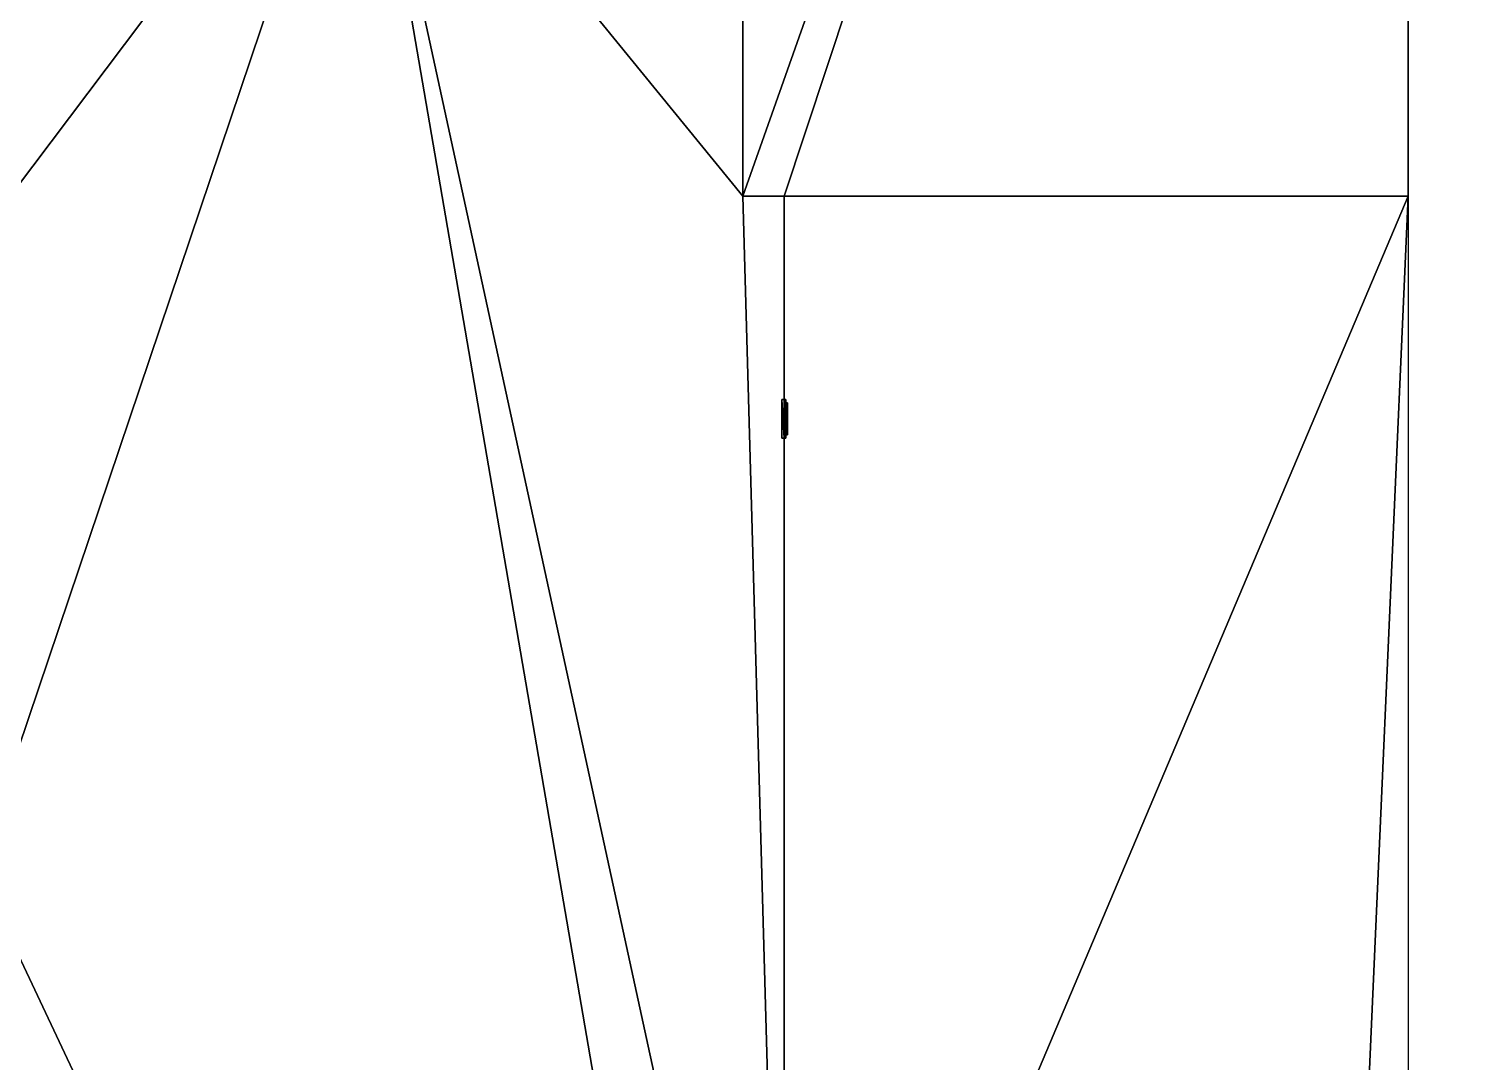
# Model space of a CAD drawing. Header units: metres. Extents: x -124 to 108, y 0 to 201.
# Drawn here: x 72.25 to 101.27, y 43.25 to 64.2 of the extents above; entities that cross this region are included whole.
import ezdxf

# ---------------------------------------------------------------- set-up
doc = ezdxf.new("R2010")
doc.units = ezdxf.units.M
doc.layers.get('0').update_dxf_attribs({"true_color": 0xff5454})

# ---------------------------------------------------------------- blocks, each defined once
blk = doc.blocks.new('door_ii')
for p, q in [((0, 2.038), (0, 1.962)), ((0, 2.038), (0, 2.038, 0.046)), ((0, 1.962), (0, 2.038, 0.046)), ((0.778, 1.962), (0.778, 2.038)), ((0.778, 2.038), (0.778, 2.038, 0.046)), ((0.778, 1.962), (0.778, 2.038, 0.046)), ((0.778, 1.962, -0.035), (0, 1.962, -0.035)), ((0, 1.962, -0.035), (0, 0, -0.035)), ((0, 1.962), (0, 0)), ((0, 1.962), (0, 1.962, -0.035)), ((0, 1.962), (0.778, 1.962)), ((0.389, 1.931, -0.071), (0.064, 1.607, -0.071)), ((0.389, 1.931, -0.035), (0.064, 1.607, -0.035)), ((0.713, 1.607, -0.071), (0.389, 1.931, -0.071)), ((0.713, 1.607, -0.035), (0.389, 1.931, -0.035)), ((0.389, 1.931, -0.071), (0.389, 1.931, -0.035)), ((0.778, 0, -0.035), (0.778, 1.962, -0.035)), ((0.778, 0), (0.778, 1.962)), ((0.778, 1.962), (0.778, 1.962, -0.035)), ((0.064, 1.607, -0.071), (0.064, 0, -0.071)), ((0.064, 1.607, -0.071), (0.064, 1.607, -0.035)), ((0.064, 1.607, -0.035), (0.064, 0, -0.035)), ((0.713, 0, -0.071), (0.713, 1.607, -0.071)), ((0.713, 0, -0.035), (0.713, 1.607, -0.035)), ((0.713, 1.607, -0.071), (0.713, 1.607, -0.035)), ((0, 0, -0.035), (0.064, 0, -0.035)), ((0, 0), (0.778, 0)), ((0, 0), (0, 0, -0.035)), ((0.064, 0, -0.071), (0.064, 0, -0.035)), ((0.064, 0, -0.071), (0.713, 0, -0.071)), ((0.713, 0, -0.071), (0.713, 0, -0.035)), ((0.713, 0, -0.035), (0.778, 0, -0.035)), ((0.778, 0), (0.778, 0, -0.035))]:
    blk.add_line(p, q)
at = {"color": 35, "true_color": 0x927150}
for p, q in [((0.778, 2.038), (0, 2.038)), ((0.778, 2.038, 0.046), (0, 2.038, 0.046))]:
    blk.add_line(p, q, dxfattribs=at)
at = {"color": 45, "true_color": 0xaa8f5f}
mesh = blk.add_polyface(dxfattribs=at)
corners = [(0, 2.038), (0, 1.962), (0, 2.038, 0.046)]
mesh.append_faces([[corners[k] for k in face] for face in [(0, 1, 2)]], dxfattribs={"color": 45})
mesh = blk.add_polyface(dxfattribs=at)
corners = [(0, 2.038, 0.046), (0.778, 2.038), (0, 2.038), (0.778, 2.038, 0.046)]
mesh.append_faces([[corners[k] for k in face] for face in [(0, 1, 2), (1, 0, 3)]], dxfattribs={"vtx0": -1, "color": 45})
at = {"color": 35, "true_color": 0x927150}
mesh = blk.add_polyface(dxfattribs=at)
corners = [(0.778, 1.962), (0, 2.038, 0.046), (0, 1.962), (0.778, 2.038, 0.046)]
mesh.append_faces([[corners[k] for k in face] for face in [(0, 1, 2), (1, 0, 3)]], dxfattribs={"vtx0": -1, "color": 35})
at = {"color": 45, "true_color": 0xaa8f5f}
mesh = blk.add_polyface(dxfattribs=at)
corners = [(0.778, 2.038, 0.046), (0.778, 1.962), (0.778, 2.038)]
mesh.append_faces([[corners[k] for k in face] for face in [(0, 1, 2)]], dxfattribs={"color": 45})
mesh = blk.add_polyface(dxfattribs=at)
corners = [(0.778, 0, -0.035), (0.713, 1.607, -0.035), (0.713, 0, -0.035), (0.064, 0, -0.035), (0, 1.962, -0.035), (0, 0, -0.035), (0.064, 1.607, -0.035), (0.389, 1.931, -0.035), (0.778, 1.962, -0.035)]
mesh.append_faces([[corners[k] for k in face] for face in [(0, 1, 2), (3, 4, 5)]], dxfattribs={"vtx0": -1, "color": 45})
mesh.append_faces([[corners[k] for k in face] for face in [(4, 7, 8), (8, 1, 0)]], dxfattribs={"vtx0": -1, "vtx1": -1, "color": 45})
mesh.append_faces([[corners[k] for k in face] for face in [(4, 3, 6), (4, 6, 7), (8, 7, 1)]], dxfattribs={"vtx0": -1, "vtx2": -1, "color": 45})
mesh = blk.add_polyface(dxfattribs=at)
corners = [(0.778, 1.962), (0, 1.962, -0.035), (0.778, 1.962, -0.035), (0, 1.962)]
mesh.append_faces([[corners[k] for k in face] for face in [(0, 1, 2), (1, 0, 3)]], dxfattribs={"vtx0": -1, "color": 45})
mesh = blk.add_polyface(dxfattribs=at)
corners = [(0, 1.962, -0.035), (0, 0), (0, 0, -0.035), (0, 1.962)]
mesh.append_faces([[corners[k] for k in face] for face in [(0, 1, 2), (1, 0, 3)]], dxfattribs={"vtx0": -1, "color": 45})
mesh = blk.add_polyface(dxfattribs=at)
corners = [(0.389, 1.931, -0.071), (0.064, 1.607, -0.035), (0.064, 1.607, -0.071), (0.389, 1.931, -0.035)]
mesh.append_faces([[corners[k] for k in face] for face in [(0, 1, 2), (1, 0, 3)]], dxfattribs={"vtx0": -1, "color": 45})
at = {"color": 28, "true_color": 0x130f0a}
mesh = blk.add_polyface(dxfattribs=at)
corners = [(0.713, 0, -0.071), (0.064, 1.607, -0.071), (0.064, 0, -0.071), (0.389, 1.931, -0.071), (0.713, 1.607, -0.071)]
mesh.append_faces([[corners[k] for k in face] for face in [(0, 1, 2), (3, 0, 4)]], dxfattribs={"vtx0": -1, "color": 28})
mesh.append_faces([[corners[k] for k in face] for face in [(1, 0, 3)]], dxfattribs={"vtx0": -1, "vtx1": -1, "color": 28})
at = {"color": 45, "true_color": 0xaa8f5f}
mesh = blk.add_polyface(dxfattribs=at)
corners = [(0.389, 1.931, -0.035), (0.713, 1.607, -0.071), (0.713, 1.607, -0.035), (0.389, 1.931, -0.071)]
mesh.append_faces([[corners[k] for k in face] for face in [(0, 1, 2), (1, 0, 3)]], dxfattribs={"vtx0": -1, "color": 45})
mesh = blk.add_polyface(dxfattribs=at)
corners = [(0.778, 1.962), (0.778, 0, -0.035), (0.778, 0), (0.778, 1.962, -0.035)]
mesh.append_faces([[corners[k] for k in face] for face in [(0, 1, 2), (1, 0, 3)]], dxfattribs={"vtx0": -1, "color": 45})
mesh = blk.add_polyface(dxfattribs=at)
corners = [(0.064, 1.607, -0.071), (0.064, 0, -0.035), (0.064, 0, -0.071), (0.064, 1.607, -0.035)]
mesh.append_faces([[corners[k] for k in face] for face in [(0, 1, 2), (1, 0, 3)]], dxfattribs={"vtx0": -1, "color": 45})
mesh = blk.add_polyface(dxfattribs=at)
corners = [(0.713, 1.607, -0.035), (0.713, 0, -0.071), (0.713, 0, -0.035), (0.713, 1.607, -0.071)]
mesh.append_faces([[corners[k] for k in face] for face in [(0, 1, 2), (1, 0, 3)]], dxfattribs={"vtx0": -1, "color": 45})
mesh = blk.add_polyface(dxfattribs=at)
corners = [(0, 0), (0.064, 0, -0.035), (0, 0, -0.035), (0.713, 0, -0.035), (0.778, 0, -0.035), (0.778, 0), (0.713, 0, -0.071), (0.064, 0, -0.071)]
mesh.append_faces([[corners[k] for k in face] for face in [(0, 1, 2), (4, 0, 5), (1, 6, 7)]], dxfattribs={"vtx0": -1, "color": 45})
mesh.append_faces([[corners[k] for k in face] for face in [(3, 0, 4), (6, 1, 3)]], dxfattribs={"vtx0": -1, "vtx1": -1, "color": 45})
mesh.append_faces([[corners[k] for k in face] for face in [(1, 0, 3)]], dxfattribs={"vtx0": -1, "vtx1": -1, "vtx2": -1, "color": 45})
blk = doc.blocks.new('Component_1')
for p, q in [((86.711, 98.936), (86.711, 60.802)), ((86.711, 98.936, 16.088), (86.711, 60.802, 16.088)), ((100.189, 60.802, 16.088), (100.189, 98.936, 16.088)), ((86.711, 60.802), (87.548, 60.802)), ((86.711, 60.802), (86.711, 60.802, 16.088)), ((86.711, 60.802, 16.088), (87.548, 60.802, 16.088)), ((87.548, 30.909, 7.644), (87.548, 60.802, 7.644)), ((87.548, 60.802, 7.644), (100.189, 60.802, 7.644)), ((87.548, 30.909), (87.548, 60.802)), ((87.548, 60.802), (87.548, 60.802, 7.644)), ((87.548, 60.802, 16.088), (100.189, 60.802, 16.088)), ((87.548, 60.802, 7.644), (87.548, 60.802, 16.088)), ((100.189, 60.802, 7.644), (100.189, 30.909, 7.644)), ((100.189, 60.802, 7.644), (100.189, 60.802, 16.088))]:
    blk.add_line(p, q)
at = {"extrusion": (-1, 0, 0)}
blk.add_blockref('door_ii', (-56.679, 0, -87.548), dxfattribs=at)
mesh = blk.add_polyface()
corners = [(98.864, 30.909), (89.725, 8.974), (87.548, 30.909), (96.817, 14.094), (98.496, 14.094), (98.496, 12.414), (96.817, 12.414), (101.266, 8.974), (98.864, 23.105), (101.266, 23.105), (-20.488, 200.884), (-36.244, 166.56), (-36.244, 200.884), (-62.798, 120.046), (-62.798, 166.56), (-62.798, 96.837), (-62.798, 69.072), (28.083, 69.072), (-20.488, 166.56), (4.432, 132.3), (4.432, 166.56), (28.083, 132.3), (28.083, 88.431), (52.935, 88.431), (28.083, 66.461), (35.931, 66.461), (35.931, 59.93), (58.512, 70.266), (71.214, 59.93), (58.512, 82.925), (78.994, 70.266), (71.214, 47.173), (86.711, 98.936), (52.935, 98.936), (78.994, 82.925), (35.931, 45.542), (35.931, 47.173), (35.931, 32.385), (35.931, 12.9), (56.228, 30.62), (71.014, 30.62), (71.014, 7.874), (89.725, 7.874), (86.711, 60.802), (87.548, 60.802), (29.124, 8.345), (29.124, 12.9), (56.228, 8.345), (30.864, 32.385), (30.864, 45.542), (-93.476, 160.296), (-109.828, 96.837), (-109.828, 160.296), (-93.476, 120.046)]
mesh.append_faces([[corners[k] for k in face] for face in [(7, 8, 9), (10, 11, 12), (11, 13, 14), (19, 18, 20), (32, 23, 33), (31, 35, 36), (2, 43, 44), (38, 45, 46), (35, 48, 49), (50, 51, 52)]], dxfattribs={"vtx0": -1})
mesh.append_faces([[corners[k] for k in face] for face in [(0, 1, 2), (3, 0, 4), (4, 0, 5), (1, 6, 7), (6, 1, 3), (8, 5, 0), (15, 11, 16), (16, 11, 17), (18, 11, 10), (17, 23, 24), (24, 23, 25), (25, 23, 26), (26, 27, 28), (27, 23, 29), (28, 30, 31), (29, 32, 34), (34, 32, 30), (37, 31, 38), (39, 31, 40), (40, 31, 41), (41, 31, 42), (43, 30, 32), (42, 2, 1), (45, 38, 47), (47, 38, 39), (48, 35, 37), (51, 53, 15)]], dxfattribs={"vtx0": -1, "vtx1": -1})
mesh.append_faces([[corners[k] for k in face] for face in [(1, 0, 3), (7, 5, 8), (13, 11, 15), (17, 11, 18), (17, 18, 19), (26, 23, 27), (23, 32, 29), (35, 31, 37), (38, 31, 39), (42, 31, 30), (42, 30, 2), (2, 30, 43)]], dxfattribs={"vtx0": -1, "vtx1": -1, "vtx2": -1})
mesh.append_faces([[corners[k] for k in face] for face in [(7, 6, 5), (17, 19, 21), (17, 21, 22), (17, 22, 23), (28, 27, 30), (51, 50, 53), (15, 53, 13)]], dxfattribs={"vtx0": -1, "vtx2": -1})
mesh = blk.add_polyface()
corners = [(100.189, 98.936, 16.088), (86.711, 60.802, 16.088), (86.711, 98.936, 16.088), (87.548, 60.802, 16.088), (100.189, 60.802, 16.088)]
mesh.append_faces([[corners[k] for k in face] for face in [(0, 1, 2), (3, 0, 4)]], dxfattribs={"vtx0": -1})
mesh.append_faces([[corners[k] for k in face] for face in [(1, 0, 3)]], dxfattribs={"vtx0": -1, "vtx1": -1})
mesh = blk.add_polyface()
corners = [(86.711, 83.445), (86.711, 65.601, 2.293), (86.711, 65.601), (86.711, 98.936), (86.711, 93.45, 1.962), (86.711, 93.45), (86.711, 93.45, 2.038), (86.711, 64.628), (86.711, 60.802, 16.088), (86.711, 60.802), (86.711, 64.628, 2.293), (86.711, 98.936, 16.088), (86.711, 83.673, 2.326), (86.711, 84.347, 2.326), (86.711, 84.575), (86.711, 92.672, 2.038), (86.711, 92.672), (86.711, 92.672, 1.962)]
mesh.append_faces([[corners[k] for k in face] for face in [(0, 1, 2), (3, 4, 5), (7, 8, 9), (15, 16, 17)]], dxfattribs={"vtx0": -1})
mesh.append_faces([[corners[k] for k in face] for face in [(4, 3, 6), (8, 10, 11), (12, 1, 0), (11, 6, 3)]], dxfattribs={"vtx0": -1, "vtx1": -1})
mesh.append_faces([[corners[k] for k in face] for face in [(11, 1, 12), (11, 14, 15)]], dxfattribs={"vtx0": -1, "vtx1": -1, "vtx2": -1})
mesh.append_faces([[corners[k] for k in face] for face in [(8, 7, 10), (11, 10, 1), (11, 12, 13), (11, 13, 14), (15, 14, 16), (11, 15, 6)]], dxfattribs={"vtx0": -1, "vtx2": -1})
mesh = blk.add_polyface()
corners = [(86.711, 60.802, 16.088), (87.548, 60.802), (86.711, 60.802), (87.548, 60.802, 7.644), (87.548, 60.802, 16.088)]
mesh.append_faces([[corners[k] for k in face] for face in [(0, 1, 2), (3, 0, 4)]], dxfattribs={"vtx0": -1})
mesh.append_faces([[corners[k] for k in face] for face in [(1, 0, 3)]], dxfattribs={"vtx0": -1, "vtx1": -1})
mesh = blk.add_polyface()
corners = [(100.189, 60.802, 7.644), (87.548, 30.909, 7.644), (87.548, 60.802, 7.644), (98.864, 30.909, 7.644), (100.189, 30.909, 7.644)]
mesh.append_faces([[corners[k] for k in face] for face in [(0, 1, 2), (3, 0, 4)]], dxfattribs={"vtx0": -1})
mesh.append_faces([[corners[k] for k in face] for face in [(1, 0, 3)]], dxfattribs={"vtx0": -1, "vtx1": -1})
mesh = blk.add_polyface()
corners = [(87.548, 60.802), (87.548, 56.679, 1.962), (87.548, 56.679), (87.548, 56.679, 2.038), (87.548, 35.386), (87.548, 30.909, 7.644), (87.548, 30.909), (87.548, 35.614, 2.326), (87.548, 60.802, 7.644), (87.548, 36.287, 2.326), (87.548, 36.516), (87.548, 55.901, 2.038), (87.548, 55.901), (87.548, 55.901, 1.962)]
mesh.append_faces([[corners[k] for k in face] for face in [(0, 1, 2), (4, 5, 6), (11, 12, 13)]], dxfattribs={"vtx0": -1})
mesh.append_faces([[corners[k] for k in face] for face in [(1, 0, 3), (5, 7, 8), (8, 3, 0)]], dxfattribs={"vtx0": -1, "vtx1": -1})
mesh.append_faces([[corners[k] for k in face] for face in [(8, 10, 11)]], dxfattribs={"vtx0": -1, "vtx1": -1, "vtx2": -1})
mesh.append_faces([[corners[k] for k in face] for face in [(5, 4, 7), (8, 7, 9), (8, 9, 10), (11, 10, 12), (8, 11, 3)]], dxfattribs={"vtx0": -1, "vtx2": -1})
mesh = blk.add_polyface()
corners = [(87.548, 60.802, 16.088), (100.189, 60.802, 7.644), (87.548, 60.802, 7.644), (100.189, 60.802, 16.088)]
mesh.append_faces([[corners[k] for k in face] for face in [(0, 1, 2), (1, 0, 3)]], dxfattribs={"vtx0": -1})

msp = doc.modelspace()

# ---------------------------------------------------------------- block references
msp.add_blockref('Component_1', (0, 0))

doc.saveas('drawing.dxf')
